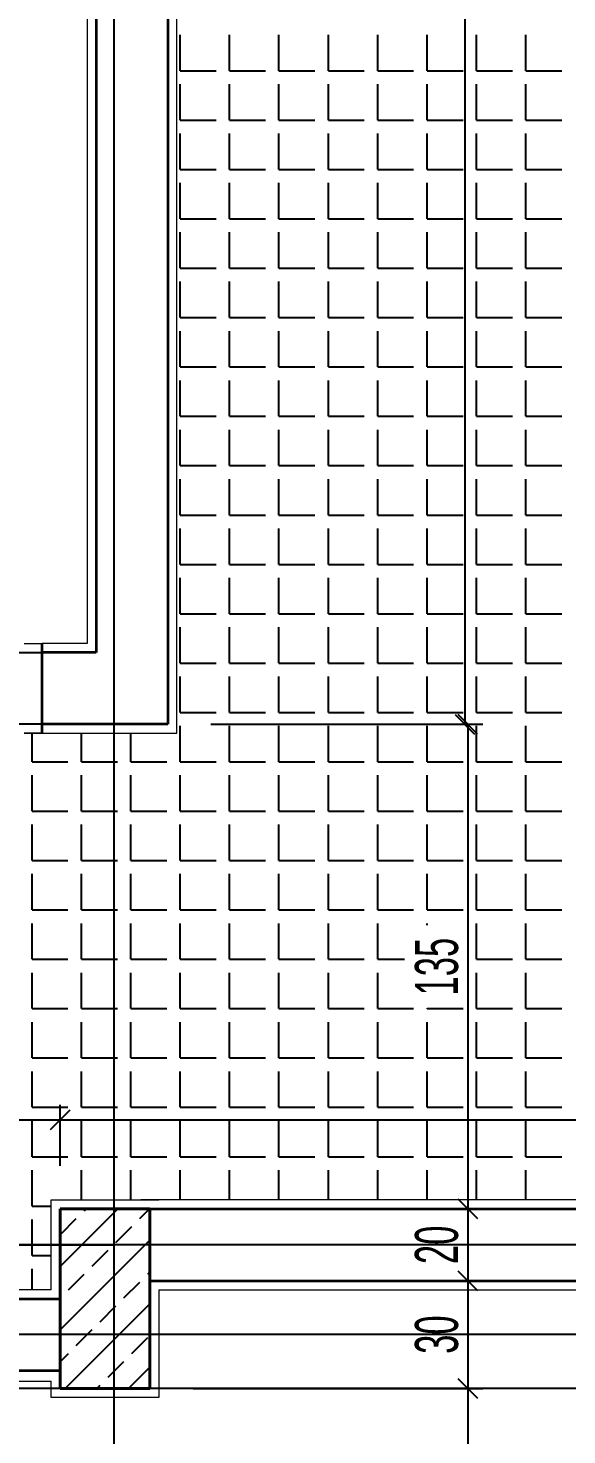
# Model space of a CAD drawing. Header units: inches. Extents: x -7543 to -822, y 102837 to 190349.
# Drawn here: x -835.3657 to -835.3357, y 102836.9701 to 102837.0485 of the extents above; entities that cross this region are included whole.
import ezdxf

# ---------------------------------------------------------------- set-up
doc = ezdxf.new("R2010")
doc.units = ezdxf.units.IN
doc.header["$MEASUREMENT"] = 0
doc.linetypes.add('DASHDOTX2', pattern=[2, 1, -0.5, 0, -0.5])
doc.layers.get('0').update_dxf_attribs({"lineweight": 25})
doc.layers.get('Defpoints').update_dxf_attribs({"lineweight": 25})
for name, color, linetype, lineweight in [('AKS', 1, 'Continuous', 25), ('ICOL', 55, 'Continuous', 25), ('KOLON', 2, 'Continuous', 40), ('SIVA', 150, 'Continuous', 15), ('TARAMA', 8, 'Continuous', 25)]:
    doc.layers.add(name, color=color, linetype=linetype, lineweight=lineweight)
doc.layers.add('DUVAR', color=7, linetype='Continuous', lineweight=35, true_color=0xfc4642)
doc.layers.add('KAPI', color=7, linetype='Continuous', lineweight=18, true_color=0xffb360)
doc.styles.add('OLCU', font='tromand.shx', dxfattribs={"width": 0.6, "height": 12})

# ---------------------------------------------------------------- blocks, each defined once
blk = doc.blocks.new('_Oblique')
at = {"color": 0, "linetype": 'ByBlock', "lineweight": -2}
blk.add_line((-0.5, -0.5), (0.5, 0.5), dxfattribs=at)

msp = doc.modelspace()

# ---------------------------------------------------------------- linework, layer by layer
at = {"layer": 'AKS', "linetype": 'DASHDOTX2', "ltscale": 10}
for p, q in [((-835.360892, 102836.740537), (-835.360892, 102837.226847)), ((-836.021904, 102836.980684), (-835.360892, 102836.980684)), ((-835.168803, 102836.980684), (-835.496209, 102836.980684)), ((-835.168353, 102836.975684), (-835.593892, 102836.975684)), ((-835.168803, 102836.972684), (-835.593892, 102836.972684))]:
    msp.add_line(p, q, dxfattribs=at)
at = {"layer": 'Defpoints', "color": 3}
for p, q in [((-835.357892, 102837.122684), (-835.357892, 102837.009685)), ((-835.361892, 102837.013685), (-835.361892, 102837.069685)), ((-835.404892, 102837.013685), (-835.364892, 102837.013685)), ((-835.364892, 102837.013685), (-835.361892, 102837.013685)), ((-835.364892, 102837.009685), (-835.404892, 102837.009685)), ((-835.357892, 102837.009685), (-835.364892, 102837.009685)), ((-835.363892, 102836.977684), (-835.363892, 102836.982684)), ((-835.363892, 102836.982684), (-835.358892, 102836.982684)), ((-835.358892, 102836.982684), (-835.302892, 102836.982684)), ((-835.302892, 102836.978684), (-835.358892, 102836.978684)), ((-835.358892, 102836.978684), (-835.358892, 102836.972684)), ((-835.408892, 102836.977684), (-835.363892, 102836.977684)), ((-835.363892, 102836.973684), (-835.408892, 102836.973684)), ((-835.363892, 102836.972684), (-835.363892, 102836.973684)), ((-835.358892, 102836.972684), (-835.363892, 102836.972684))]:
    msp.add_line(p, q, dxfattribs=at)
at = {"layer": 'Defpoints'}
for p, q in [((-835.404892, 102837.013685), (-835.364892, 102837.013685)), ((-835.364892, 102837.009685), (-835.404892, 102837.009685))]:
    msp.add_line(p, q, dxfattribs=at)
at = {"layer": 'DUVAR'}
for p, q in [((-835.357892, 102837.122684), (-835.357892, 102837.009685)), ((-835.361892, 102837.069685), (-835.361892, 102837.013685)), ((-835.364892, 102837.009185), (-835.364892, 102837.014185)), ((-835.361892, 102837.013685), (-835.364892, 102837.013685)), ((-835.357892, 102837.009685), (-835.364892, 102837.009685)), ((-835.358892, 102836.982684), (-835.302892, 102836.982684)), ((-835.358892, 102836.978684), (-835.302892, 102836.978684)), ((-835.408892, 102836.977684), (-835.363892, 102836.977684)), ((-835.408892, 102836.973684), (-835.363892, 102836.973684))]:
    msp.add_line(p, q, dxfattribs=at)
at = {"layer": 'ICOL'}
for p, q in [((-835.34135, 102837.122684), (-835.34135, 102837.009685)), ((-835.34119, 102837.009685), (-835.34119, 102836.982684)), ((-835.408892, 102836.987652), (-835.363892, 102836.987652)), ((-835.363892, 102836.987652), (-835.302892, 102836.987652)), ((-835.34119, 102836.982684), (-835.34119, 102836.978684)), ((-835.34119, 102836.978684), (-835.34119, 102836.972684)), ((-835.34119, 102836.972684), (-835.34119, 102836.932684))]:
    msp.add_line(p, q, dxfattribs=at)
at = {"layer": 'ICOL', "color": 53}
for p, q in [((-835.355492, 102837.009685), (-835.34035, 102837.009685)), ((-835.355492, 102837.009685), (-835.34051, 102837.009685)), ((-835.363892, 102836.985084), (-835.363892, 102836.988492)), ((-835.363892, 102836.985084), (-835.363892, 102836.988492)), ((-835.342552, 102836.982684), (-835.34203, 102836.982684)), ((-835.342552, 102836.982684), (-835.34203, 102836.982684)), ((-835.342352, 102836.978684), (-835.34203, 102836.978684)), ((-835.342352, 102836.978684), (-835.34203, 102836.978684)), ((-835.356492, 102836.972684), (-835.34035, 102836.972684)), ((-835.356492, 102836.972684), (-835.34035, 102836.972684))]:
    msp.add_line(p, q, dxfattribs=at)
at = {"layer": 'KAPI'}
for p, q in [((-835.365892, 102837.014185), (-835.364892, 102837.014185)), ((-835.364892, 102837.009185), (-835.365892, 102837.009185)), ((-835.365892, 102837.009185), (-835.364892, 102837.009185))]:
    msp.add_line(p, q, dxfattribs=at)
at = {"layer": 'KOLON'}
for p, q in [((-835.363892, 102836.982684), (-835.358892, 102836.982684)), ((-835.363892, 102836.972684), (-835.363892, 102836.982684)), ((-835.358892, 102836.982684), (-835.358892, 102836.972684)), ((-835.358892, 102836.972684), (-835.363892, 102836.972684))]:
    msp.add_line(p, q, dxfattribs=at)
at = {"layer": 'SIVA'}
for p, q in [((-835.357392, 102837.009185), (-835.357392, 102837.122084)), ((-835.362392, 102837.069185), (-835.362392, 102837.014185)), ((-835.362392, 102837.014185), (-835.364892, 102837.014185)), ((-835.364892, 102837.009185), (-835.357392, 102837.009185)), ((-835.364392, 102836.983184), (-835.358392, 102836.983184)), ((-835.364392, 102836.978184), (-835.364392, 102836.983184)), ((-835.303392, 102836.983184), (-835.359392, 102836.983184)), ((-835.364392, 102836.978184), (-835.408392, 102836.978184)), ((-835.358392, 102836.978184), (-835.358392, 102836.972184)), ((-835.358392, 102836.978184), (-835.302392, 102836.978184)), ((-835.419292, 102836.973084), (-835.364392, 102836.973084)), ((-835.364392, 102836.972184), (-835.364392, 102836.973084)), ((-835.358392, 102836.972184), (-835.364392, 102836.972184))]:
    msp.add_line(p, q, dxfattribs=at)
at = {"layer": 'TARAMA'}
for p, q in [((-835.357207, 102837.046097), (-835.357207, 102837.048097)), ((-835.354457, 102837.046097), (-835.354457, 102837.048097)), ((-835.351707, 102837.046097), (-835.351707, 102837.048097)), ((-835.348957, 102837.046097), (-835.348957, 102837.048097)), ((-835.346207, 102837.046097), (-835.346207, 102837.048097)), ((-835.343457, 102837.046097), (-835.343457, 102837.048097)), ((-835.340707, 102837.046097), (-835.340707, 102837.048097)), ((-835.337957, 102837.046097), (-835.337957, 102837.048097)), ((-835.357207, 102837.046097), (-835.355207, 102837.046097)), ((-835.354457, 102837.046097), (-835.352457, 102837.046097)), ((-835.351707, 102837.046097), (-835.349707, 102837.046097)), ((-835.348957, 102837.046097), (-835.346957, 102837.046097)), ((-835.346207, 102837.046097), (-835.344207, 102837.046097)), ((-835.343457, 102837.046097), (-835.341457, 102837.046097)), ((-835.340707, 102837.046097), (-835.338707, 102837.046097)), ((-835.337957, 102837.046097), (-835.335957, 102837.046097)), ((-835.357207, 102837.043347), (-835.357207, 102837.045347)), ((-835.354457, 102837.043347), (-835.354457, 102837.045347)), ((-835.351707, 102837.043347), (-835.351707, 102837.045347)), ((-835.348957, 102837.043347), (-835.348957, 102837.045347)), ((-835.346207, 102837.043347), (-835.346207, 102837.045347)), ((-835.343457, 102837.043347), (-835.343457, 102837.045347)), ((-835.340707, 102837.043347), (-835.340707, 102837.045347)), ((-835.337957, 102837.043347), (-835.337957, 102837.045347)), ((-835.357207, 102837.043347), (-835.355207, 102837.043347)), ((-835.354457, 102837.043347), (-835.352457, 102837.043347)), ((-835.351707, 102837.043347), (-835.349707, 102837.043347)), ((-835.348957, 102837.043347), (-835.346957, 102837.043347)), ((-835.346207, 102837.043347), (-835.344207, 102837.043347)), ((-835.343457, 102837.043347), (-835.341457, 102837.043347)), ((-835.340707, 102837.043347), (-835.338707, 102837.043347)), ((-835.337957, 102837.043347), (-835.335957, 102837.043347)), ((-835.357207, 102837.040597), (-835.357207, 102837.042597)), ((-835.354457, 102837.040597), (-835.354457, 102837.042597)), ((-835.351707, 102837.040597), (-835.351707, 102837.042597)), ((-835.348957, 102837.040597), (-835.348957, 102837.042597)), ((-835.346207, 102837.040597), (-835.346207, 102837.042597)), ((-835.343457, 102837.040597), (-835.343457, 102837.042597)), ((-835.340707, 102837.040597), (-835.340707, 102837.042597)), ((-835.337957, 102837.040597), (-835.337957, 102837.042597)), ((-835.357207, 102837.040597), (-835.355207, 102837.040597)), ((-835.354457, 102837.040597), (-835.352457, 102837.040597)), ((-835.351707, 102837.040597), (-835.349707, 102837.040597)), ((-835.348957, 102837.040597), (-835.346957, 102837.040597)), ((-835.346207, 102837.040597), (-835.344207, 102837.040597)), ((-835.343457, 102837.040597), (-835.341457, 102837.040597)), ((-835.340707, 102837.040597), (-835.338707, 102837.040597)), ((-835.337957, 102837.040597), (-835.335957, 102837.040597)), ((-835.357207, 102837.037847), (-835.357207, 102837.039847)), ((-835.354457, 102837.037847), (-835.354457, 102837.039847)), ((-835.351707, 102837.037847), (-835.351707, 102837.039847)), ((-835.348957, 102837.037847), (-835.348957, 102837.039847)), ((-835.346207, 102837.037847), (-835.346207, 102837.039847)), ((-835.343457, 102837.037847), (-835.343457, 102837.039847)), ((-835.340707, 102837.037847), (-835.340707, 102837.039847)), ((-835.337957, 102837.037847), (-835.337957, 102837.039847)), ((-835.357207, 102837.037847), (-835.355207, 102837.037847)), ((-835.354457, 102837.037847), (-835.352457, 102837.037847)), ((-835.351707, 102837.037847), (-835.349707, 102837.037847)), ((-835.348957, 102837.037847), (-835.346957, 102837.037847)), ((-835.346207, 102837.037847), (-835.344207, 102837.037847)), ((-835.343457, 102837.037847), (-835.341457, 102837.037847)), ((-835.340707, 102837.037847), (-835.338707, 102837.037847)), ((-835.337957, 102837.037847), (-835.335957, 102837.037847)), ((-835.357207, 102837.035097), (-835.357207, 102837.037097)), ((-835.354457, 102837.035097), (-835.354457, 102837.037097)), ((-835.351707, 102837.035097), (-835.351707, 102837.037097)), ((-835.348957, 102837.035097), (-835.348957, 102837.037097)), ((-835.346207, 102837.035097), (-835.346207, 102837.037097)), ((-835.343457, 102837.035097), (-835.343457, 102837.037097)), ((-835.340707, 102837.035097), (-835.340707, 102837.037097)), ((-835.337957, 102837.035097), (-835.337957, 102837.037097)), ((-835.357207, 102837.035097), (-835.355207, 102837.035097)), ((-835.354457, 102837.035097), (-835.352457, 102837.035097)), ((-835.351707, 102837.035097), (-835.349707, 102837.035097)), ((-835.348957, 102837.035097), (-835.346957, 102837.035097)), ((-835.346207, 102837.035097), (-835.344207, 102837.035097)), ((-835.343457, 102837.035097), (-835.341457, 102837.035097)), ((-835.340707, 102837.035097), (-835.338707, 102837.035097)), ((-835.337957, 102837.035097), (-835.335957, 102837.035097)), ((-835.357207, 102837.032347), (-835.357207, 102837.034347)), ((-835.354457, 102837.032347), (-835.354457, 102837.034347)), ((-835.351707, 102837.032347), (-835.351707, 102837.034347)), ((-835.348957, 102837.032347), (-835.348957, 102837.034347)), ((-835.346207, 102837.032347), (-835.346207, 102837.034347)), ((-835.343457, 102837.032347), (-835.343457, 102837.034347)), ((-835.340707, 102837.032347), (-835.340707, 102837.034347)), ((-835.337957, 102837.032347), (-835.337957, 102837.034347)), ((-835.357207, 102837.032347), (-835.355207, 102837.032347)), ((-835.354457, 102837.032347), (-835.352457, 102837.032347)), ((-835.351707, 102837.032347), (-835.349707, 102837.032347)), ((-835.348957, 102837.032347), (-835.346957, 102837.032347)), ((-835.346207, 102837.032347), (-835.344207, 102837.032347)), ((-835.343457, 102837.032347), (-835.341457, 102837.032347)), ((-835.340707, 102837.032347), (-835.338707, 102837.032347)), ((-835.337957, 102837.032347), (-835.335957, 102837.032347)), ((-835.357207, 102837.029597), (-835.357207, 102837.031597)), ((-835.354457, 102837.029597), (-835.354457, 102837.031597)), ((-835.351707, 102837.029597), (-835.351707, 102837.031597)), ((-835.348957, 102837.029597), (-835.348957, 102837.031597)), ((-835.346207, 102837.029597), (-835.346207, 102837.031597)), ((-835.343457, 102837.029597), (-835.343457, 102837.031597)), ((-835.340707, 102837.029597), (-835.340707, 102837.031597)), ((-835.337957, 102837.029597), (-835.337957, 102837.031597)), ((-835.357207, 102837.029597), (-835.355207, 102837.029597)), ((-835.354457, 102837.029597), (-835.352457, 102837.029597)), ((-835.351707, 102837.029597), (-835.349707, 102837.029597)), ((-835.348957, 102837.029597), (-835.346957, 102837.029597)), ((-835.346207, 102837.029597), (-835.344207, 102837.029597)), ((-835.343457, 102837.029597), (-835.341457, 102837.029597)), ((-835.340707, 102837.029597), (-835.338707, 102837.029597)), ((-835.337957, 102837.029597), (-835.335957, 102837.029597)), ((-835.357207, 102837.026847), (-835.357207, 102837.028847)), ((-835.354457, 102837.026847), (-835.354457, 102837.028847)), ((-835.351707, 102837.026847), (-835.351707, 102837.028847)), ((-835.348957, 102837.026847), (-835.348957, 102837.028847)), ((-835.346207, 102837.026847), (-835.346207, 102837.028847)), ((-835.343457, 102837.026847), (-835.343457, 102837.028847)), ((-835.340707, 102837.026847), (-835.340707, 102837.028847)), ((-835.337957, 102837.026847), (-835.337957, 102837.028847)), ((-835.357207, 102837.026847), (-835.355207, 102837.026847)), ((-835.354457, 102837.026847), (-835.352457, 102837.026847)), ((-835.351707, 102837.026847), (-835.349707, 102837.026847)), ((-835.348957, 102837.026847), (-835.346957, 102837.026847)), ((-835.346207, 102837.026847), (-835.344207, 102837.026847)), ((-835.343457, 102837.026847), (-835.341457, 102837.026847)), ((-835.340707, 102837.026847), (-835.338707, 102837.026847)), ((-835.337957, 102837.026847), (-835.335957, 102837.026847)), ((-835.357207, 102837.024097), (-835.357207, 102837.026097)), ((-835.354457, 102837.024097), (-835.354457, 102837.026097)), ((-835.351707, 102837.024097), (-835.351707, 102837.026097)), ((-835.348957, 102837.024097), (-835.348957, 102837.026097)), ((-835.346207, 102837.024097), (-835.346207, 102837.026097)), ((-835.343457, 102837.024097), (-835.343457, 102837.026097)), ((-835.340707, 102837.024097), (-835.340707, 102837.026097)), ((-835.337957, 102837.024097), (-835.337957, 102837.026097)), ((-835.357207, 102837.024097), (-835.355207, 102837.024097)), ((-835.354457, 102837.024097), (-835.352457, 102837.024097)), ((-835.351707, 102837.024097), (-835.349707, 102837.024097)), ((-835.348957, 102837.024097), (-835.346957, 102837.024097)), ((-835.346207, 102837.024097), (-835.344207, 102837.024097)), ((-835.343457, 102837.024097), (-835.341457, 102837.024097)), ((-835.340707, 102837.024097), (-835.338707, 102837.024097)), ((-835.337957, 102837.024097), (-835.335957, 102837.024097)), ((-835.357207, 102837.021347), (-835.357207, 102837.023347)), ((-835.354457, 102837.021347), (-835.354457, 102837.023347)), ((-835.351707, 102837.021347), (-835.351707, 102837.023347)), ((-835.348957, 102837.021347), (-835.348957, 102837.023347)), ((-835.346207, 102837.021347), (-835.346207, 102837.023347)), ((-835.343457, 102837.021347), (-835.343457, 102837.023347)), ((-835.340707, 102837.021347), (-835.340707, 102837.023347)), ((-835.337957, 102837.021347), (-835.337957, 102837.023347)), ((-835.357207, 102837.021347), (-835.355207, 102837.021347)), ((-835.354457, 102837.021347), (-835.352457, 102837.021347)), ((-835.351707, 102837.021347), (-835.349707, 102837.021347)), ((-835.348957, 102837.021347), (-835.346957, 102837.021347)), ((-835.346207, 102837.021347), (-835.344207, 102837.021347)), ((-835.343457, 102837.021347), (-835.341457, 102837.021347)), ((-835.340707, 102837.021347), (-835.338707, 102837.021347)), ((-835.337957, 102837.021347), (-835.335957, 102837.021347)), ((-835.357207, 102837.018597), (-835.357207, 102837.020597)), ((-835.354457, 102837.018597), (-835.354457, 102837.020597)), ((-835.351707, 102837.018597), (-835.351707, 102837.020597)), ((-835.348957, 102837.018597), (-835.348957, 102837.020597)), ((-835.346207, 102837.018597), (-835.346207, 102837.020597)), ((-835.343457, 102837.018597), (-835.343457, 102837.020597)), ((-835.340707, 102837.018597), (-835.340707, 102837.020597)), ((-835.337957, 102837.018597), (-835.337957, 102837.020597)), ((-835.357207, 102837.018597), (-835.355207, 102837.018597)), ((-835.354457, 102837.018597), (-835.352457, 102837.018597)), ((-835.351707, 102837.018597), (-835.349707, 102837.018597)), ((-835.348957, 102837.018597), (-835.346957, 102837.018597)), ((-835.346207, 102837.018597), (-835.344207, 102837.018597)), ((-835.343457, 102837.018597), (-835.341457, 102837.018597)), ((-835.340707, 102837.018597), (-835.338707, 102837.018597)), ((-835.337957, 102837.018597), (-835.335957, 102837.018597)), ((-835.357207, 102837.015847), (-835.357207, 102837.017847)), ((-835.354457, 102837.015847), (-835.354457, 102837.017847)), ((-835.351707, 102837.015847), (-835.351707, 102837.017847)), ((-835.348957, 102837.015847), (-835.348957, 102837.017847)), ((-835.346207, 102837.015847), (-835.346207, 102837.017847)), ((-835.343457, 102837.015847), (-835.343457, 102837.017847)), ((-835.340707, 102837.015847), (-835.340707, 102837.017847)), ((-835.337957, 102837.015847), (-835.337957, 102837.017847)), ((-835.357207, 102837.015847), (-835.355207, 102837.015847)), ((-835.354457, 102837.015847), (-835.352457, 102837.015847)), ((-835.351707, 102837.015847), (-835.349707, 102837.015847)), ((-835.348957, 102837.015847), (-835.346957, 102837.015847)), ((-835.346207, 102837.015847), (-835.344207, 102837.015847)), ((-835.343457, 102837.015847), (-835.341457, 102837.015847)), ((-835.340707, 102837.015847), (-835.338707, 102837.015847)), ((-835.337957, 102837.015847), (-835.335957, 102837.015847)), ((-835.357207, 102837.013097), (-835.357207, 102837.015097)), ((-835.354457, 102837.013097), (-835.354457, 102837.015097)), ((-835.351707, 102837.013097), (-835.351707, 102837.015097)), ((-835.348957, 102837.013097), (-835.348957, 102837.015097)), ((-835.346207, 102837.013097), (-835.346207, 102837.015097)), ((-835.343457, 102837.013097), (-835.343457, 102837.015097)), ((-835.340707, 102837.013097), (-835.340707, 102837.015097)), ((-835.337957, 102837.013097), (-835.337957, 102837.015097)), ((-835.357207, 102837.013097), (-835.355207, 102837.013097)), ((-835.354457, 102837.013097), (-835.352457, 102837.013097)), ((-835.351707, 102837.013097), (-835.349707, 102837.013097)), ((-835.348957, 102837.013097), (-835.346957, 102837.013097)), ((-835.346207, 102837.013097), (-835.344207, 102837.013097)), ((-835.343457, 102837.013097), (-835.341457, 102837.013097)), ((-835.340707, 102837.013097), (-835.338707, 102837.013097)), ((-835.337957, 102837.013097), (-835.335957, 102837.013097)), ((-835.357207, 102837.010347), (-835.357207, 102837.012347)), ((-835.354457, 102837.010347), (-835.354457, 102837.012347)), ((-835.351707, 102837.010347), (-835.351707, 102837.012347)), ((-835.348957, 102837.010347), (-835.348957, 102837.012347)), ((-835.346207, 102837.010347), (-835.346207, 102837.012347)), ((-835.343457, 102837.010347), (-835.343457, 102837.012347)), ((-835.340707, 102837.010347), (-835.340707, 102837.012347)), ((-835.337957, 102837.010347), (-835.337957, 102837.012347)), ((-835.357207, 102837.010347), (-835.355207, 102837.010347)), ((-835.354457, 102837.010347), (-835.352457, 102837.010347)), ((-835.351707, 102837.010347), (-835.349707, 102837.010347)), ((-835.348957, 102837.010347), (-835.346957, 102837.010347)), ((-835.346207, 102837.010347), (-835.344207, 102837.010347)), ((-835.343457, 102837.010347), (-835.341457, 102837.010347)), ((-835.340707, 102837.010347), (-835.338707, 102837.010347)), ((-835.337957, 102837.010347), (-835.335957, 102837.010347)), ((-835.365457, 102837.007597), (-835.365457, 102837.009185)), ((-835.362707, 102837.007597), (-835.362707, 102837.009185)), ((-835.359957, 102837.007597), (-835.359957, 102837.009185)), ((-835.357207, 102837.007597), (-835.357207, 102837.009597)), ((-835.354457, 102837.007597), (-835.354457, 102837.009597)), ((-835.351707, 102837.007597), (-835.351707, 102837.009597)), ((-835.348957, 102837.007597), (-835.348957, 102837.009597)), ((-835.346207, 102837.007597), (-835.346207, 102837.009597)), ((-835.343457, 102837.007597), (-835.343457, 102837.009597)), ((-835.340707, 102837.007597), (-835.340707, 102837.009597)), ((-835.337957, 102837.007597), (-835.337957, 102837.009597)), ((-835.365457, 102837.007597), (-835.363457, 102837.007597)), ((-835.362707, 102837.007597), (-835.360892, 102837.007597)), ((-835.360892, 102837.007597), (-835.360707, 102837.007597)), ((-835.359957, 102837.007597), (-835.357957, 102837.007597)), ((-835.357207, 102837.007597), (-835.355207, 102837.007597)), ((-835.354457, 102837.007597), (-835.352457, 102837.007597)), ((-835.351707, 102837.007597), (-835.349707, 102837.007597)), ((-835.348957, 102837.007597), (-835.346957, 102837.007597)), ((-835.346207, 102837.007597), (-835.344207, 102837.007597)), ((-835.343457, 102837.007597), (-835.341457, 102837.007597)), ((-835.340707, 102837.007597), (-835.338707, 102837.007597)), ((-835.337957, 102837.007597), (-835.335957, 102837.007597)), ((-835.365457, 102837.004847), (-835.365457, 102837.006847)), ((-835.362707, 102837.004847), (-835.362707, 102837.006847)), ((-835.359957, 102837.004847), (-835.359957, 102837.006847)), ((-835.357207, 102837.004847), (-835.357207, 102837.006847)), ((-835.354457, 102837.004847), (-835.354457, 102837.006847)), ((-835.351707, 102837.004847), (-835.351707, 102837.006847)), ((-835.348957, 102837.004847), (-835.348957, 102837.006847)), ((-835.346207, 102837.004847), (-835.346207, 102837.006847)), ((-835.343457, 102837.004847), (-835.343457, 102837.006847)), ((-835.340707, 102837.004847), (-835.340707, 102837.006847)), ((-835.337957, 102837.004847), (-835.337957, 102837.006847)), ((-835.365457, 102837.004847), (-835.363457, 102837.004847)), ((-835.362707, 102837.004847), (-835.360892, 102837.004847)), ((-835.360892, 102837.004847), (-835.360707, 102837.004847)), ((-835.359957, 102837.004847), (-835.357957, 102837.004847)), ((-835.357207, 102837.004847), (-835.355207, 102837.004847)), ((-835.354457, 102837.004847), (-835.352457, 102837.004847)), ((-835.351707, 102837.004847), (-835.349707, 102837.004847)), ((-835.348957, 102837.004847), (-835.346957, 102837.004847)), ((-835.346207, 102837.004847), (-835.344207, 102837.004847)), ((-835.343457, 102837.004847), (-835.341457, 102837.004847)), ((-835.340707, 102837.004847), (-835.338707, 102837.004847)), ((-835.337957, 102837.004847), (-835.335957, 102837.004847)), ((-835.365457, 102837.002097), (-835.365457, 102837.004097)), ((-835.362707, 102837.002097), (-835.362707, 102837.004097)), ((-835.359957, 102837.002097), (-835.359957, 102837.004097)), ((-835.357207, 102837.002097), (-835.357207, 102837.004097)), ((-835.354457, 102837.002097), (-835.354457, 102837.004097)), ((-835.351707, 102837.002097), (-835.351707, 102837.004097)), ((-835.348957, 102837.002097), (-835.348957, 102837.004097)), ((-835.346207, 102837.002097), (-835.346207, 102837.004097)), ((-835.343457, 102837.002097), (-835.343457, 102837.004097)), ((-835.340707, 102837.002097), (-835.340707, 102837.004097)), ((-835.337957, 102837.002097), (-835.337957, 102837.004097)), ((-835.365457, 102837.002097), (-835.363457, 102837.002097)), ((-835.362707, 102837.002097), (-835.360892, 102837.002097)), ((-835.360892, 102837.002097), (-835.360707, 102837.002097)), ((-835.359957, 102837.002097), (-835.357957, 102837.002097)), ((-835.357207, 102837.002097), (-835.355207, 102837.002097)), ((-835.354457, 102837.002097), (-835.352457, 102837.002097)), ((-835.351707, 102837.002097), (-835.349707, 102837.002097)), ((-835.348957, 102837.002097), (-835.346957, 102837.002097)), ((-835.346207, 102837.002097), (-835.344207, 102837.002097)), ((-835.343457, 102837.002097), (-835.341457, 102837.002097)), ((-835.340707, 102837.002097), (-835.338707, 102837.002097)), ((-835.337957, 102837.002097), (-835.335957, 102837.002097)), ((-835.365457, 102836.999347), (-835.365457, 102837.001347)), ((-835.362707, 102836.999347), (-835.362707, 102837.001347)), ((-835.359957, 102836.999347), (-835.359957, 102837.001347)), ((-835.357207, 102836.999347), (-835.357207, 102837.001347)), ((-835.354457, 102836.999347), (-835.354457, 102837.001347)), ((-835.351707, 102836.999347), (-835.351707, 102837.001347)), ((-835.348957, 102836.999347), (-835.348957, 102837.001347)), ((-835.346207, 102836.999347), (-835.346207, 102837.001347)), ((-835.343457, 102836.999347), (-835.343457, 102837.001347)), ((-835.340707, 102836.999347), (-835.340707, 102837.001347)), ((-835.337957, 102836.999347), (-835.337957, 102837.001347)), ((-835.365457, 102836.999347), (-835.363457, 102836.999347)), ((-835.362707, 102836.999347), (-835.360892, 102836.999347)), ((-835.360892, 102836.999347), (-835.360707, 102836.999347)), ((-835.359957, 102836.999347), (-835.357957, 102836.999347)), ((-835.357207, 102836.999347), (-835.355207, 102836.999347)), ((-835.354457, 102836.999347), (-835.352457, 102836.999347)), ((-835.351707, 102836.999347), (-835.349707, 102836.999347)), ((-835.348957, 102836.999347), (-835.346957, 102836.999347)), ((-835.346207, 102836.999347), (-835.344207, 102836.999347)), ((-835.343457, 102836.999347), (-835.341457, 102836.999347)), ((-835.340707, 102836.999347), (-835.338707, 102836.999347)), ((-835.337957, 102836.999347), (-835.335957, 102836.999347)), ((-835.365457, 102836.996597), (-835.365457, 102836.998597)), ((-835.362707, 102836.996597), (-835.362707, 102836.998597)), ((-835.359957, 102836.996597), (-835.359957, 102836.998597)), ((-835.357207, 102836.996597), (-835.357207, 102836.998597)), ((-835.354457, 102836.996597), (-835.354457, 102836.998597)), ((-835.351707, 102836.996597), (-835.351707, 102836.998597)), ((-835.348957, 102836.996597), (-835.348957, 102836.998597)), ((-835.346207, 102836.996597), (-835.346207, 102836.998597)), ((-835.343457, 102836.998499), (-835.343457, 102836.998597)), ((-835.340707, 102836.996597), (-835.340707, 102836.998597)), ((-835.337957, 102836.996597), (-835.337957, 102836.998597)), ((-835.365457, 102836.996597), (-835.363457, 102836.996597)), ((-835.362707, 102836.996597), (-835.360892, 102836.996597)), ((-835.360892, 102836.996597), (-835.360707, 102836.996597)), ((-835.359957, 102836.996597), (-835.357957, 102836.996597)), ((-835.357207, 102836.996597), (-835.355207, 102836.996597)), ((-835.354457, 102836.996597), (-835.352457, 102836.996597)), ((-835.351707, 102836.996597), (-835.349707, 102836.996597)), ((-835.348957, 102836.996597), (-835.346957, 102836.996597)), ((-835.346207, 102836.996597), (-835.344718, 102836.996597)), ((-835.340707, 102836.996597), (-835.338707, 102836.996597)), ((-835.337957, 102836.996597), (-835.335957, 102836.996597)), ((-835.365457, 102836.993847), (-835.365457, 102836.995847)), ((-835.362707, 102836.993847), (-835.362707, 102836.995847)), ((-835.359957, 102836.993847), (-835.359957, 102836.995847)), ((-835.357207, 102836.993847), (-835.357207, 102836.995847)), ((-835.354457, 102836.993847), (-835.354457, 102836.995847)), ((-835.351707, 102836.993847), (-835.351707, 102836.995847)), ((-835.348957, 102836.993847), (-835.348957, 102836.995847)), ((-835.346207, 102836.993847), (-835.346207, 102836.995847)), ((-835.340707, 102836.993847), (-835.340707, 102836.995847)), ((-835.337957, 102836.993847), (-835.337957, 102836.995847)), ((-835.365457, 102836.993847), (-835.363457, 102836.993847)), ((-835.362707, 102836.993847), (-835.360892, 102836.993847)), ((-835.360892, 102836.993847), (-835.360707, 102836.993847)), ((-835.359957, 102836.993847), (-835.357957, 102836.993847)), ((-835.357207, 102836.993847), (-835.355207, 102836.993847)), ((-835.354457, 102836.993847), (-835.352457, 102836.993847)), ((-835.351707, 102836.993847), (-835.349707, 102836.993847)), ((-835.348957, 102836.993847), (-835.346957, 102836.993847)), ((-835.346207, 102836.993847), (-835.344207, 102836.993847)), ((-835.343457, 102836.993847), (-835.343457, 102836.99387)), ((-835.343457, 102836.993847), (-835.341457, 102836.993847)), ((-835.340707, 102836.993847), (-835.338707, 102836.993847)), ((-835.337957, 102836.993847), (-835.335957, 102836.993847)), ((-835.365457, 102836.991097), (-835.365457, 102836.993097)), ((-835.362707, 102836.991097), (-835.362707, 102836.993097)), ((-835.359957, 102836.991097), (-835.359957, 102836.993097)), ((-835.357207, 102836.991097), (-835.357207, 102836.993097)), ((-835.354457, 102836.991097), (-835.354457, 102836.993097)), ((-835.351707, 102836.991097), (-835.351707, 102836.993097)), ((-835.348957, 102836.991097), (-835.348957, 102836.993097)), ((-835.346207, 102836.991097), (-835.346207, 102836.993097)), ((-835.343457, 102836.991097), (-835.343457, 102836.993097)), ((-835.340707, 102836.991097), (-835.340707, 102836.993097)), ((-835.337957, 102836.991097), (-835.337957, 102836.993097)), ((-835.365457, 102836.991097), (-835.363457, 102836.991097)), ((-835.362707, 102836.991097), (-835.360892, 102836.991097)), ((-835.360892, 102836.991097), (-835.360707, 102836.991097)), ((-835.359957, 102836.991097), (-835.357957, 102836.991097)), ((-835.357207, 102836.991097), (-835.355207, 102836.991097)), ((-835.354457, 102836.991097), (-835.352457, 102836.991097)), ((-835.351707, 102836.991097), (-835.349707, 102836.991097)), ((-835.348957, 102836.991097), (-835.346957, 102836.991097)), ((-835.346207, 102836.991097), (-835.344207, 102836.991097)), ((-835.343457, 102836.991097), (-835.341457, 102836.991097)), ((-835.340707, 102836.991097), (-835.338707, 102836.991097)), ((-835.337957, 102836.991097), (-835.335957, 102836.991097)), ((-835.365457, 102836.988347), (-835.365457, 102836.990347)), ((-835.362707, 102836.988347), (-835.362707, 102836.990347)), ((-835.359957, 102836.988347), (-835.359957, 102836.990347)), ((-835.357207, 102836.988347), (-835.357207, 102836.990347)), ((-835.354457, 102836.988347), (-835.354457, 102836.990347)), ((-835.351707, 102836.988347), (-835.351707, 102836.990347)), ((-835.348957, 102836.988347), (-835.348957, 102836.990347)), ((-835.346207, 102836.988347), (-835.346207, 102836.990347)), ((-835.343457, 102836.988347), (-835.343457, 102836.990347)), ((-835.340707, 102836.988347), (-835.340707, 102836.990347)), ((-835.337957, 102836.988347), (-835.337957, 102836.990347)), ((-835.365457, 102836.988347), (-835.363457, 102836.988347)), ((-835.362707, 102836.988347), (-835.360892, 102836.988347)), ((-835.360892, 102836.988347), (-835.360707, 102836.988347)), ((-835.359957, 102836.988347), (-835.357957, 102836.988347)), ((-835.357207, 102836.988347), (-835.355207, 102836.988347)), ((-835.354457, 102836.988347), (-835.352457, 102836.988347)), ((-835.351707, 102836.988347), (-835.349707, 102836.988347)), ((-835.348957, 102836.988347), (-835.346957, 102836.988347)), ((-835.346207, 102836.988347), (-835.344207, 102836.988347)), ((-835.343457, 102836.988347), (-835.341457, 102836.988347)), ((-835.340707, 102836.988347), (-835.338707, 102836.988347)), ((-835.337957, 102836.988347), (-835.335957, 102836.988347)), ((-835.365457, 102836.985597), (-835.365457, 102836.987597)), ((-835.362707, 102836.985597), (-835.362707, 102836.987597)), ((-835.359957, 102836.985597), (-835.359957, 102836.987597)), ((-835.357207, 102836.985597), (-835.357207, 102836.987597)), ((-835.354457, 102836.985597), (-835.354457, 102836.987597)), ((-835.351707, 102836.985597), (-835.351707, 102836.987597)), ((-835.348957, 102836.985597), (-835.348957, 102836.987597)), ((-835.346207, 102836.985597), (-835.346207, 102836.987597)), ((-835.343457, 102836.985597), (-835.343457, 102836.987597)), ((-835.340707, 102836.985597), (-835.340707, 102836.987597)), ((-835.337957, 102836.985597), (-835.337957, 102836.987597)), ((-835.365457, 102836.985597), (-835.363457, 102836.985597)), ((-835.362707, 102836.985597), (-835.360892, 102836.985597)), ((-835.360892, 102836.985597), (-835.360707, 102836.985597)), ((-835.359957, 102836.985597), (-835.357957, 102836.985597)), ((-835.357207, 102836.985597), (-835.355207, 102836.985597)), ((-835.354457, 102836.985597), (-835.352457, 102836.985597)), ((-835.351707, 102836.985597), (-835.349707, 102836.985597)), ((-835.348957, 102836.985597), (-835.346957, 102836.985597)), ((-835.346207, 102836.985597), (-835.344207, 102836.985597)), ((-835.343457, 102836.985597), (-835.341457, 102836.985597)), ((-835.340707, 102836.985597), (-835.338707, 102836.985597)), ((-835.337957, 102836.985597), (-835.335957, 102836.985597)), ((-835.365457, 102836.982847), (-835.365457, 102836.984847)), ((-835.362707, 102836.983184), (-835.362707, 102836.984847)), ((-835.359957, 102836.983184), (-835.359957, 102836.984847)), ((-835.357207, 102836.983184), (-835.357207, 102836.984847)), ((-835.354457, 102836.983184), (-835.354457, 102836.984847)), ((-835.351707, 102836.983184), (-835.351707, 102836.984847)), ((-835.348957, 102836.983184), (-835.348957, 102836.984847)), ((-835.346207, 102836.983184), (-835.346207, 102836.984847)), ((-835.343457, 102836.983184), (-835.343457, 102836.984847)), ((-835.340707, 102836.983184), (-835.340707, 102836.984847)), ((-835.337957, 102836.983184), (-835.337957, 102836.984847)), ((-835.365457, 102836.982847), (-835.364392, 102836.982847)), ((-835.363892, 102836.979479), (-835.360687, 102836.982684)), ((-835.36255, 102836.982589), (-835.362455, 102836.982684)), ((-835.359456, 102836.982147), (-835.358919, 102836.982684)), ((-835.365457, 102836.980684), (-835.365457, 102836.982097)), ((-835.363875, 102836.981263), (-835.362991, 102836.982147)), ((-835.360782, 102836.980821), (-835.359898, 102836.981705)), ((-835.363892, 102836.975943), (-835.358892, 102836.980943)), ((-835.365457, 102836.980097), (-835.365457, 102836.980684)), ((-835.362108, 102836.979496), (-835.361224, 102836.98038)), ((-835.365457, 102836.980097), (-835.364392, 102836.980097)), ((-835.365457, 102836.978184), (-835.365457, 102836.979347)), ((-835.363433, 102836.97817), (-835.36255, 102836.979054)), ((-835.36034, 102836.977728), (-835.359456, 102836.978612)), ((-835.359014, 102836.979054), (-835.358892, 102836.979176)), ((-835.363892, 102836.977711), (-835.363875, 102836.977728)), ((-835.363616, 102836.972684), (-835.358892, 102836.977408)), ((-835.361666, 102836.976402), (-835.360782, 102836.977286)), ((-835.362991, 102836.975076), (-835.362108, 102836.97596)), ((-835.359898, 102836.974634), (-835.359014, 102836.975518)), ((-835.363892, 102836.974176), (-835.363433, 102836.974634)), ((-835.361224, 102836.973308), (-835.36034, 102836.974192)), ((-835.36008, 102836.972684), (-835.358892, 102836.973872)), ((-835.361848, 102836.972684), (-835.361666, 102836.972866))]:
    msp.add_line(p, q, dxfattribs=at)

# ---------------------------------------------------------------- block references
at = {"layer": 'ICOL'}
for p, xscale, yscale, zscale, rotation in [((-835.34135, 102837.009685), 0.001080000001820736, 0.001080000001820736, 0.001080000001820736, 270), ((-835.34119, 102837.009685), 0.001080000001820736, 0.001080000001820736, 0.001080000001820736, 90), ((-835.363892, 102836.987652), 0.001080000000001746, 0.001080000000001746, 0.001080000000001746, 180), ((-835.34119, 102836.982684), 0.001080000001820736, 0.001080000001820736, 0.001080000001820736, 90), ((-835.34119, 102836.982684), 0.001080000001820736, 0.001080000001820736, 0.001080000001820736, 270), ((-835.34119, 102836.978684), 0.001080000001820736, 0.001080000001820736, 0.001080000001820736, 90), ((-835.34119, 102836.978684), 0.001080000001820736, 0.001080000001820736, 0.001080000001820736, 270), ((-835.34119, 102836.972684), 0.001080000001820736, 0.001080000001820736, 0.001080000001820736, 90), ((-835.34119, 102836.972684), 0.001080000001820736, 0.001080000001820736, 0.001080000001820736, 270)]:
    msp.add_blockref('_Oblique', p, dxfattribs=dict(at, xscale=xscale, yscale=yscale, zscale=zscale, rotation=rotation))
at = {"layer": 'ICOL', "xscale": 0.001080000000001746, "yscale": 0.001080000000001746, "zscale": 0.001080000000001746}
msp.add_blockref('_Oblique', (-835.363892, 102836.987652), dxfattribs=at)

# ---------------------------------------------------------------- texts
at = {"layer": 'ICOL', "char_height": 0.0024, "attachment_point": 5, "rotation": 90, "style": 'OLCU'}
for s, insert in [('\\A1;135', (-835.342918, 102836.996185)), ('\\A1;20', (-835.342918, 102836.980684)), ('\\A1;30', (-835.342918, 102836.975684))]:
    msp.add_mtext(s, dxfattribs=dict(at, insert=insert))

doc.saveas('drawing.dxf')
